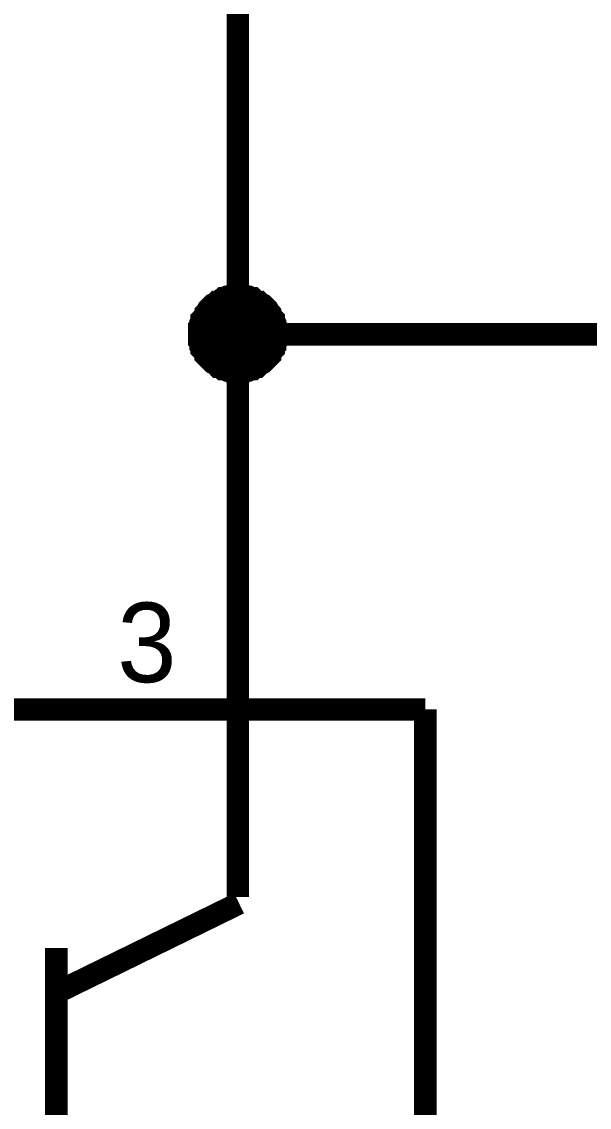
# Model space of a CAD drawing. Header units: millimetres. Extents: x 0 to 420, y 0 to 297.
# Drawn here: x 167.15 to 174.71, y 124.68 to 139.15 of the extents above; entities that cross this region are included whole.
import ezdxf

# ---------------------------------------------------------------- set-up
doc = ezdxf.new("R2010")
doc.units = ezdxf.units.MM
doc.layers.add('Sheet', color=255, linetype='Continuous')

msp = doc.modelspace()

# ---------------------------------------------------------------- linework, layer by layer
at = {"layer": 'Sheet'}
for points, const_width in [([(170.029, 139.989), (170.029, 137.488)], 0.3), ([(170.029, 137.488), (170.029, 134.988), (170.029, 132.488)], 0.3), ([(169.516, 134.988), (169.516, 135.021), (169.516, 135.038), (169.516, 135.071), (169.533, 135.087), (169.533, 135.12), (169.533, 135.137), (169.549, 135.17), (169.549, 135.187), (169.566, 135.203), (169.582, 135.236), (169.599, 135.253), (169.599, 135.269), (169.615, 135.286), (169.632, 135.319), (169.648, 135.336), (169.665, 135.352), (169.682, 135.369), (169.698, 135.385), (169.731, 135.402), (169.748, 135.418), (169.764, 135.418), (169.781, 135.435), (169.814, 135.452), (169.831, 135.468), (169.847, 135.468), (169.88, 135.485), (169.897, 135.485), (169.93, 135.485), (169.946, 135.501), (169.98, 135.501), (169.996, 135.501), (170.029, 135.501)], 0.3), ([(169.516, 134.988), (169.516, 135.021), (169.516, 135.038), (169.516, 135.071), (169.533, 135.087), (169.533, 135.12), (169.533, 135.137), (169.549, 135.17), (169.549, 135.187), (169.566, 135.203), (169.582, 135.236), (169.599, 135.253), (169.599, 135.269), (169.615, 135.286), (169.632, 135.319), (169.648, 135.336), (169.665, 135.352), (169.682, 135.369), (169.698, 135.385), (169.731, 135.402), (169.748, 135.418), (169.764, 135.418), (169.781, 135.435), (169.814, 135.452), (169.831, 135.468), (169.847, 135.468), (169.88, 135.485), (169.897, 135.485), (169.93, 135.485), (169.946, 135.501), (169.98, 135.501), (169.996, 135.501), (170.029, 135.501)], 0.3), ([(169.516, 134.988), (169.516, 135.021), (169.516, 135.038), (169.516, 135.071), (169.533, 135.087), (169.533, 135.12), (169.533, 135.137), (169.549, 135.17), (169.549, 135.187), (169.566, 135.203), (169.582, 135.236), (169.599, 135.253), (169.599, 135.269), (169.615, 135.286), (169.632, 135.319), (169.648, 135.336), (169.665, 135.352), (169.682, 135.369), (169.698, 135.385), (169.731, 135.402), (169.748, 135.418), (169.764, 135.418), (169.781, 135.435), (169.814, 135.452), (169.831, 135.468), (169.847, 135.468), (169.88, 135.485), (169.897, 135.485), (169.93, 135.485), (169.946, 135.501), (169.98, 135.501), (169.996, 135.501), (170.029, 135.501)], 0.3), ([(169.516, 134.988), (169.516, 135.021), (169.516, 135.038), (169.516, 135.071), (169.533, 135.087), (169.533, 135.12), (169.533, 135.137), (169.549, 135.17), (169.549, 135.187), (169.566, 135.203), (169.582, 135.236), (169.599, 135.253), (169.599, 135.269), (169.615, 135.286), (169.632, 135.319), (169.648, 135.336), (169.665, 135.352), (169.682, 135.369), (169.698, 135.385), (169.731, 135.402), (169.748, 135.418), (169.764, 135.418), (169.781, 135.435), (169.814, 135.452), (169.831, 135.468), (169.847, 135.468), (169.88, 135.485), (169.897, 135.485), (169.93, 135.485), (169.946, 135.501), (169.98, 135.501), (169.996, 135.501), (170.029, 135.501)], 0.3), ([(170.029, 135.501), (170.029, 135.501)], 0.3), ([(170.029, 135.501), (170.062, 135.501), (170.079, 135.501), (170.112, 135.501), (170.128, 135.485), (170.162, 135.485), (170.178, 135.485), (170.211, 135.468), (170.228, 135.468), (170.244, 135.452), (170.277, 135.435), (170.294, 135.418), (170.311, 135.418), (170.327, 135.402), (170.36, 135.385), (170.377, 135.369), (170.393, 135.352), (170.41, 135.336), (170.426, 135.319), (170.443, 135.286), (170.459, 135.269), (170.459, 135.253), (170.476, 135.236), (170.493, 135.203), (170.509, 135.187), (170.509, 135.17), (170.526, 135.137), (170.526, 135.12), (170.526, 135.087), (170.542, 135.071), (170.542, 135.038), (170.542, 135.021), (170.542, 134.988)], 0.3), ([(170.029, 135.501), (170.029, 135.501)], 0.3), ([(170.029, 135.501), (170.062, 135.501), (170.079, 135.501), (170.112, 135.501), (170.128, 135.485), (170.162, 135.485), (170.178, 135.485), (170.211, 135.468), (170.228, 135.468), (170.244, 135.452), (170.277, 135.435), (170.294, 135.418), (170.311, 135.418), (170.327, 135.402), (170.36, 135.385), (170.377, 135.369), (170.393, 135.352), (170.41, 135.336), (170.426, 135.319), (170.443, 135.286), (170.459, 135.269), (170.459, 135.253), (170.476, 135.236), (170.493, 135.203), (170.509, 135.187), (170.509, 135.17), (170.526, 135.137), (170.526, 135.12), (170.526, 135.087), (170.542, 135.071), (170.542, 135.038), (170.542, 135.021), (170.542, 134.988)], 0.3), ([(170.029, 135.501), (170.029, 135.501)], 0.3), ([(170.029, 135.501), (170.062, 135.501), (170.079, 135.501), (170.112, 135.501), (170.128, 135.485), (170.162, 135.485), (170.178, 135.485), (170.211, 135.468), (170.228, 135.468), (170.244, 135.452), (170.277, 135.435), (170.294, 135.418), (170.311, 135.418), (170.327, 135.402), (170.36, 135.385), (170.377, 135.369), (170.393, 135.352), (170.41, 135.336), (170.426, 135.319), (170.443, 135.286), (170.459, 135.269), (170.459, 135.253), (170.476, 135.236), (170.493, 135.203), (170.509, 135.187), (170.509, 135.17), (170.526, 135.137), (170.526, 135.12), (170.526, 135.087), (170.542, 135.071), (170.542, 135.038), (170.542, 135.021), (170.542, 134.988)], 0.3), ([(170.029, 135.501), (170.029, 135.501)], 0.3), ([(170.029, 135.501), (170.062, 135.501), (170.079, 135.501), (170.112, 135.501), (170.128, 135.485), (170.162, 135.485), (170.178, 135.485), (170.211, 135.468), (170.228, 135.468), (170.244, 135.452), (170.277, 135.435), (170.294, 135.418), (170.311, 135.418), (170.327, 135.402), (170.36, 135.385), (170.377, 135.369), (170.393, 135.352), (170.41, 135.336), (170.426, 135.319), (170.443, 135.286), (170.459, 135.269), (170.459, 135.253), (170.476, 135.236), (170.493, 135.203), (170.509, 135.187), (170.509, 135.17), (170.526, 135.137), (170.526, 135.12), (170.526, 135.087), (170.542, 135.071), (170.542, 135.038), (170.542, 135.021), (170.542, 134.988)], 0.3), ([(169.516, 134.988), (169.516, 135.021), (169.516, 135.038), (169.516, 135.071), (169.533, 135.087), (169.533, 135.12), (169.533, 135.137), (169.549, 135.17), (169.549, 135.187), (169.566, 135.203), (169.582, 135.236), (169.599, 135.253), (169.599, 135.269), (169.615, 135.286), (169.632, 135.319), (169.648, 135.336), (169.665, 135.352), (169.682, 135.369), (169.698, 135.385), (169.731, 135.402), (169.748, 135.418), (169.764, 135.418), (169.781, 135.435), (169.814, 135.452), (169.831, 135.468), (169.847, 135.468), (169.88, 135.485), (169.897, 135.485), (169.93, 135.485), (169.946, 135.501), (169.98, 135.501), (169.996, 135.501), (170.029, 135.501)], 0.0991), ([(169.516, 134.988), (169.516, 135.021), (169.516, 135.038), (169.516, 135.071), (169.533, 135.087), (169.533, 135.12), (169.533, 135.137), (169.549, 135.17), (169.549, 135.187), (169.566, 135.203), (169.582, 135.236), (169.599, 135.253), (169.599, 135.269), (169.615, 135.286), (169.632, 135.319), (169.648, 135.336), (169.665, 135.352), (169.682, 135.369), (169.698, 135.385), (169.731, 135.402), (169.748, 135.418), (169.764, 135.418), (169.781, 135.435), (169.814, 135.452), (169.831, 135.468), (169.847, 135.468), (169.88, 135.485), (169.897, 135.485), (169.93, 135.485), (169.946, 135.501), (169.98, 135.501), (169.996, 135.501), (170.029, 135.501)], 0.0991), ([(169.516, 134.988), (169.516, 135.021), (169.516, 135.038), (169.516, 135.071), (169.533, 135.087), (169.533, 135.12), (169.533, 135.137), (169.549, 135.17), (169.549, 135.187), (169.566, 135.203), (169.582, 135.236), (169.599, 135.253), (169.599, 135.269), (169.615, 135.286), (169.632, 135.319), (169.648, 135.336), (169.665, 135.352), (169.682, 135.369), (169.698, 135.385), (169.731, 135.402), (169.748, 135.418), (169.764, 135.418), (169.781, 135.435), (169.814, 135.452), (169.831, 135.468), (169.847, 135.468), (169.88, 135.485), (169.897, 135.485), (169.93, 135.485), (169.946, 135.501), (169.98, 135.501), (169.996, 135.501), (170.029, 135.501)], 0.0991), ([(169.516, 134.988), (169.516, 135.021), (169.516, 135.038), (169.516, 135.071), (169.533, 135.087), (169.533, 135.12), (169.533, 135.137), (169.549, 135.17), (169.549, 135.187), (169.566, 135.203), (169.582, 135.236), (169.599, 135.253), (169.599, 135.269), (169.615, 135.286), (169.632, 135.319), (169.648, 135.336), (169.665, 135.352), (169.682, 135.369), (169.698, 135.385), (169.731, 135.402), (169.748, 135.418), (169.764, 135.418), (169.781, 135.435), (169.814, 135.452), (169.831, 135.468), (169.847, 135.468), (169.88, 135.485), (169.897, 135.485), (169.93, 135.485), (169.946, 135.501), (169.98, 135.501), (169.996, 135.501), (170.029, 135.501)], 0.0991), ([(170.029, 135.501), (170.029, 135.501)], 0.0991), ([(170.029, 135.501), (170.062, 135.501), (170.079, 135.501), (170.112, 135.501), (170.128, 135.485), (170.162, 135.485), (170.178, 135.485), (170.211, 135.468), (170.228, 135.468), (170.244, 135.452), (170.277, 135.435), (170.294, 135.418), (170.311, 135.418), (170.327, 135.402), (170.36, 135.385), (170.377, 135.369), (170.393, 135.352), (170.41, 135.336), (170.426, 135.319), (170.443, 135.286), (170.459, 135.269), (170.459, 135.253), (170.476, 135.236), (170.493, 135.203), (170.509, 135.187), (170.509, 135.17), (170.526, 135.137), (170.526, 135.12), (170.526, 135.087), (170.542, 135.071), (170.542, 135.038), (170.542, 135.021), (170.542, 134.988)], 0.0991), ([(170.029, 135.501), (170.029, 135.501)], 0.0991), ([(170.029, 135.501), (170.062, 135.501), (170.079, 135.501), (170.112, 135.501), (170.128, 135.485), (170.162, 135.485), (170.178, 135.485), (170.211, 135.468), (170.228, 135.468), (170.244, 135.452), (170.277, 135.435), (170.294, 135.418), (170.311, 135.418), (170.327, 135.402), (170.36, 135.385), (170.377, 135.369), (170.393, 135.352), (170.41, 135.336), (170.426, 135.319), (170.443, 135.286), (170.459, 135.269), (170.459, 135.253), (170.476, 135.236), (170.493, 135.203), (170.509, 135.187), (170.509, 135.17), (170.526, 135.137), (170.526, 135.12), (170.526, 135.087), (170.542, 135.071), (170.542, 135.038), (170.542, 135.021), (170.542, 134.988)], 0.0991), ([(170.029, 135.501), (170.029, 135.501)], 0.0991), ([(170.029, 135.501), (170.062, 135.501), (170.079, 135.501), (170.112, 135.501), (170.128, 135.485), (170.162, 135.485), (170.178, 135.485), (170.211, 135.468), (170.228, 135.468), (170.244, 135.452), (170.277, 135.435), (170.294, 135.418), (170.311, 135.418), (170.327, 135.402), (170.36, 135.385), (170.377, 135.369), (170.393, 135.352), (170.41, 135.336), (170.426, 135.319), (170.443, 135.286), (170.459, 135.269), (170.459, 135.253), (170.476, 135.236), (170.493, 135.203), (170.509, 135.187), (170.509, 135.17), (170.526, 135.137), (170.526, 135.12), (170.526, 135.087), (170.542, 135.071), (170.542, 135.038), (170.542, 135.021), (170.542, 134.988)], 0.0991), ([(170.029, 135.501), (170.029, 135.501)], 0.0991), ([(170.029, 135.501), (170.062, 135.501), (170.079, 135.501), (170.112, 135.501), (170.128, 135.485), (170.162, 135.485), (170.178, 135.485), (170.211, 135.468), (170.228, 135.468), (170.244, 135.452), (170.277, 135.435), (170.294, 135.418), (170.311, 135.418), (170.327, 135.402), (170.36, 135.385), (170.377, 135.369), (170.393, 135.352), (170.41, 135.336), (170.426, 135.319), (170.443, 135.286), (170.459, 135.269), (170.459, 135.253), (170.476, 135.236), (170.493, 135.203), (170.509, 135.187), (170.509, 135.17), (170.526, 135.137), (170.526, 135.12), (170.526, 135.087), (170.542, 135.071), (170.542, 135.038), (170.542, 135.021), (170.542, 134.988)], 0.0991), ([(170.029, 134.491), (169.996, 134.491), (169.98, 134.491), (169.946, 134.491), (169.93, 134.508), (169.897, 134.508), (169.88, 134.508), (169.847, 134.524), (169.831, 134.524), (169.814, 134.541), (169.781, 134.557), (169.764, 134.557), (169.748, 134.574), (169.731, 134.591), (169.698, 134.607), (169.682, 134.624), (169.665, 134.64), (169.648, 134.657), (169.632, 134.673), (169.615, 134.69), (169.599, 134.706), (169.599, 134.723), (169.582, 134.756), (169.566, 134.773), (169.549, 134.789), (169.549, 134.822), (169.533, 134.839), (169.533, 134.855), (169.533, 134.889), (169.516, 134.905), (169.516, 134.938), (169.516, 134.955), (169.516, 134.988)], 0.3), ([(169.516, 134.988), (169.516, 134.988)], 0.3), ([(170.029, 134.491), (169.996, 134.491), (169.98, 134.491), (169.946, 134.491), (169.93, 134.508), (169.897, 134.508), (169.88, 134.508), (169.847, 134.524), (169.831, 134.524), (169.814, 134.541), (169.781, 134.557), (169.764, 134.557), (169.748, 134.574), (169.731, 134.591), (169.698, 134.607), (169.682, 134.624), (169.665, 134.64), (169.648, 134.657), (169.632, 134.673), (169.615, 134.69), (169.599, 134.706), (169.599, 134.723), (169.582, 134.756), (169.566, 134.773), (169.549, 134.789), (169.549, 134.822), (169.533, 134.839), (169.533, 134.855), (169.533, 134.889), (169.516, 134.905), (169.516, 134.938), (169.516, 134.955), (169.516, 134.988)], 0.3), ([(169.516, 134.988), (169.516, 134.988)], 0.3), ([(170.029, 134.491), (169.996, 134.491), (169.98, 134.491), (169.946, 134.491), (169.93, 134.508), (169.897, 134.508), (169.88, 134.508), (169.847, 134.524), (169.831, 134.524), (169.814, 134.541), (169.781, 134.557), (169.764, 134.557), (169.748, 134.574), (169.731, 134.591), (169.698, 134.607), (169.682, 134.624), (169.665, 134.64), (169.648, 134.657), (169.632, 134.673), (169.615, 134.69), (169.599, 134.706), (169.599, 134.723), (169.582, 134.756), (169.566, 134.773), (169.549, 134.789), (169.549, 134.822), (169.533, 134.839), (169.533, 134.855), (169.533, 134.889), (169.516, 134.905), (169.516, 134.938), (169.516, 134.955), (169.516, 134.988)], 0.3), ([(169.516, 134.988), (169.516, 134.988)], 0.3), ([(170.029, 134.491), (169.996, 134.491), (169.98, 134.491), (169.946, 134.491), (169.93, 134.508), (169.897, 134.508), (169.88, 134.508), (169.847, 134.524), (169.831, 134.524), (169.814, 134.541), (169.781, 134.557), (169.764, 134.557), (169.748, 134.574), (169.731, 134.591), (169.698, 134.607), (169.682, 134.624), (169.665, 134.64), (169.648, 134.657), (169.632, 134.673), (169.615, 134.69), (169.599, 134.706), (169.599, 134.723), (169.582, 134.756), (169.566, 134.773), (169.549, 134.789), (169.549, 134.822), (169.533, 134.839), (169.533, 134.855), (169.533, 134.889), (169.516, 134.905), (169.516, 134.938), (169.516, 134.955), (169.516, 134.988)], 0.3), ([(169.516, 134.988), (169.516, 134.988)], 0.3), ([(170.029, 134.491), (169.996, 134.491), (169.98, 134.491), (169.946, 134.491), (169.93, 134.508), (169.897, 134.508), (169.88, 134.508), (169.847, 134.524), (169.831, 134.524), (169.814, 134.541), (169.781, 134.557), (169.764, 134.557), (169.748, 134.574), (169.731, 134.591), (169.698, 134.607), (169.682, 134.624), (169.665, 134.64), (169.648, 134.657), (169.632, 134.673), (169.615, 134.69), (169.599, 134.706), (169.599, 134.723), (169.582, 134.756), (169.566, 134.773), (169.549, 134.789), (169.549, 134.822), (169.533, 134.839), (169.533, 134.855), (169.533, 134.889), (169.516, 134.905), (169.516, 134.938), (169.516, 134.955), (169.516, 134.988)], 0.0991), ([(169.516, 134.988), (169.516, 134.988)], 0.0991), ([(170.029, 134.491), (169.996, 134.491), (169.98, 134.491), (169.946, 134.491), (169.93, 134.508), (169.897, 134.508), (169.88, 134.508), (169.847, 134.524), (169.831, 134.524), (169.814, 134.541), (169.781, 134.557), (169.764, 134.557), (169.748, 134.574), (169.731, 134.591), (169.698, 134.607), (169.682, 134.624), (169.665, 134.64), (169.648, 134.657), (169.632, 134.673), (169.615, 134.69), (169.599, 134.706), (169.599, 134.723), (169.582, 134.756), (169.566, 134.773), (169.549, 134.789), (169.549, 134.822), (169.533, 134.839), (169.533, 134.855), (169.533, 134.889), (169.516, 134.905), (169.516, 134.938), (169.516, 134.955), (169.516, 134.988)], 0.0991), ([(169.516, 134.988), (169.516, 134.988)], 0.0991), ([(170.029, 134.491), (169.996, 134.491), (169.98, 134.491), (169.946, 134.491), (169.93, 134.508), (169.897, 134.508), (169.88, 134.508), (169.847, 134.524), (169.831, 134.524), (169.814, 134.541), (169.781, 134.557), (169.764, 134.557), (169.748, 134.574), (169.731, 134.591), (169.698, 134.607), (169.682, 134.624), (169.665, 134.64), (169.648, 134.657), (169.632, 134.673), (169.615, 134.69), (169.599, 134.706), (169.599, 134.723), (169.582, 134.756), (169.566, 134.773), (169.549, 134.789), (169.549, 134.822), (169.533, 134.839), (169.533, 134.855), (169.533, 134.889), (169.516, 134.905), (169.516, 134.938), (169.516, 134.955), (169.516, 134.988)], 0.0991), ([(169.516, 134.988), (169.516, 134.988)], 0.0991), ([(170.029, 134.491), (169.996, 134.491), (169.98, 134.491), (169.946, 134.491), (169.93, 134.508), (169.897, 134.508), (169.88, 134.508), (169.847, 134.524), (169.831, 134.524), (169.814, 134.541), (169.781, 134.557), (169.764, 134.557), (169.748, 134.574), (169.731, 134.591), (169.698, 134.607), (169.682, 134.624), (169.665, 134.64), (169.648, 134.657), (169.632, 134.673), (169.615, 134.69), (169.599, 134.706), (169.599, 134.723), (169.582, 134.756), (169.566, 134.773), (169.549, 134.789), (169.549, 134.822), (169.533, 134.839), (169.533, 134.855), (169.533, 134.889), (169.516, 134.905), (169.516, 134.938), (169.516, 134.955), (169.516, 134.988)], 0.0991), ([(169.516, 134.988), (169.516, 134.988)], 0.0991), ([(180.026, 128.745), (180.026, 134.988), (170.029, 134.988)], 0.3), ([(170.542, 134.988), (170.542, 134.955), (170.542, 134.938), (170.542, 134.905), (170.526, 134.889), (170.526, 134.855), (170.526, 134.839), (170.509, 134.822), (170.509, 134.789), (170.493, 134.773), (170.476, 134.756), (170.459, 134.723), (170.459, 134.706), (170.443, 134.69), (170.426, 134.673), (170.41, 134.657), (170.393, 134.64), (170.377, 134.624), (170.36, 134.607), (170.327, 134.591), (170.311, 134.574), (170.294, 134.557), (170.277, 134.557), (170.244, 134.541), (170.228, 134.524), (170.211, 134.524), (170.178, 134.508), (170.162, 134.508), (170.128, 134.508), (170.112, 134.491), (170.079, 134.491), (170.062, 134.491), (170.029, 134.491)], 0.3), ([(170.542, 134.988), (170.542, 134.955), (170.542, 134.938), (170.542, 134.905), (170.526, 134.889), (170.526, 134.855), (170.526, 134.839), (170.509, 134.822), (170.509, 134.789), (170.493, 134.773), (170.476, 134.756), (170.459, 134.723), (170.459, 134.706), (170.443, 134.69), (170.426, 134.673), (170.41, 134.657), (170.393, 134.64), (170.377, 134.624), (170.36, 134.607), (170.327, 134.591), (170.311, 134.574), (170.294, 134.557), (170.277, 134.557), (170.244, 134.541), (170.228, 134.524), (170.211, 134.524), (170.178, 134.508), (170.162, 134.508), (170.128, 134.508), (170.112, 134.491), (170.079, 134.491), (170.062, 134.491), (170.029, 134.491)], 0.3), ([(170.542, 134.988), (170.542, 134.955), (170.542, 134.938), (170.542, 134.905), (170.526, 134.889), (170.526, 134.855), (170.526, 134.839), (170.509, 134.822), (170.509, 134.789), (170.493, 134.773), (170.476, 134.756), (170.459, 134.723), (170.459, 134.706), (170.443, 134.69), (170.426, 134.673), (170.41, 134.657), (170.393, 134.64), (170.377, 134.624), (170.36, 134.607), (170.327, 134.591), (170.311, 134.574), (170.294, 134.557), (170.277, 134.557), (170.244, 134.541), (170.228, 134.524), (170.211, 134.524), (170.178, 134.508), (170.162, 134.508), (170.128, 134.508), (170.112, 134.491), (170.079, 134.491), (170.062, 134.491), (170.029, 134.491)], 0.3), ([(170.542, 134.988), (170.542, 134.955), (170.542, 134.938), (170.542, 134.905), (170.526, 134.889), (170.526, 134.855), (170.526, 134.839), (170.509, 134.822), (170.509, 134.789), (170.493, 134.773), (170.476, 134.756), (170.459, 134.723), (170.459, 134.706), (170.443, 134.69), (170.426, 134.673), (170.41, 134.657), (170.393, 134.64), (170.377, 134.624), (170.36, 134.607), (170.327, 134.591), (170.311, 134.574), (170.294, 134.557), (170.277, 134.557), (170.244, 134.541), (170.228, 134.524), (170.211, 134.524), (170.178, 134.508), (170.162, 134.508), (170.128, 134.508), (170.112, 134.491), (170.079, 134.491), (170.062, 134.491), (170.029, 134.491)], 0.3), ([(170.542, 134.988), (170.542, 134.955), (170.542, 134.938), (170.542, 134.905), (170.526, 134.889), (170.526, 134.855), (170.526, 134.839), (170.509, 134.822), (170.509, 134.789), (170.493, 134.773), (170.476, 134.756), (170.459, 134.723), (170.459, 134.706), (170.443, 134.69), (170.426, 134.673), (170.41, 134.657), (170.393, 134.64), (170.377, 134.624), (170.36, 134.607), (170.327, 134.591), (170.311, 134.574), (170.294, 134.557), (170.277, 134.557), (170.244, 134.541), (170.228, 134.524), (170.211, 134.524), (170.178, 134.508), (170.162, 134.508), (170.128, 134.508), (170.112, 134.491), (170.079, 134.491), (170.062, 134.491), (170.029, 134.491)], 0.0991), ([(170.542, 134.988), (170.542, 134.955), (170.542, 134.938), (170.542, 134.905), (170.526, 134.889), (170.526, 134.855), (170.526, 134.839), (170.509, 134.822), (170.509, 134.789), (170.493, 134.773), (170.476, 134.756), (170.459, 134.723), (170.459, 134.706), (170.443, 134.69), (170.426, 134.673), (170.41, 134.657), (170.393, 134.64), (170.377, 134.624), (170.36, 134.607), (170.327, 134.591), (170.311, 134.574), (170.294, 134.557), (170.277, 134.557), (170.244, 134.541), (170.228, 134.524), (170.211, 134.524), (170.178, 134.508), (170.162, 134.508), (170.128, 134.508), (170.112, 134.491), (170.079, 134.491), (170.062, 134.491), (170.029, 134.491)], 0.0991), ([(170.542, 134.988), (170.542, 134.955), (170.542, 134.938), (170.542, 134.905), (170.526, 134.889), (170.526, 134.855), (170.526, 134.839), (170.509, 134.822), (170.509, 134.789), (170.493, 134.773), (170.476, 134.756), (170.459, 134.723), (170.459, 134.706), (170.443, 134.69), (170.426, 134.673), (170.41, 134.657), (170.393, 134.64), (170.377, 134.624), (170.36, 134.607), (170.327, 134.591), (170.311, 134.574), (170.294, 134.557), (170.277, 134.557), (170.244, 134.541), (170.228, 134.524), (170.211, 134.524), (170.178, 134.508), (170.162, 134.508), (170.128, 134.508), (170.112, 134.491), (170.079, 134.491), (170.062, 134.491), (170.029, 134.491)], 0.0991), ([(170.542, 134.988), (170.542, 134.955), (170.542, 134.938), (170.542, 134.905), (170.526, 134.889), (170.526, 134.855), (170.526, 134.839), (170.509, 134.822), (170.509, 134.789), (170.493, 134.773), (170.476, 134.756), (170.459, 134.723), (170.459, 134.706), (170.443, 134.69), (170.426, 134.673), (170.41, 134.657), (170.393, 134.64), (170.377, 134.624), (170.36, 134.607), (170.327, 134.591), (170.311, 134.574), (170.294, 134.557), (170.277, 134.557), (170.244, 134.541), (170.228, 134.524), (170.211, 134.524), (170.178, 134.508), (170.162, 134.508), (170.128, 134.508), (170.112, 134.491), (170.079, 134.491), (170.062, 134.491), (170.029, 134.491)], 0.0991), ([(170.542, 134.988), (170.542, 134.988), (170.542, 134.988), (170.542, 134.988), (170.542, 134.988), (170.542, 134.988), (170.542, 134.988), (170.542, 134.988), (170.542, 134.988), (170.542, 134.988), (170.542, 134.988), (170.542, 134.988), (170.542, 134.988), (170.542, 134.988), (170.542, 134.988), (170.542, 134.988), (170.542, 134.988), (170.542, 134.988), (170.542, 134.988), (170.542, 134.988), (170.542, 134.988), (170.542, 134.988), (170.542, 134.988), (170.542, 134.988), (170.542, 134.988), (170.542, 134.988), (170.542, 134.988), (170.542, 134.988), (170.542, 134.988), (170.542, 134.988), (170.542, 134.988), (170.542, 134.988), (170.542, 134.988)], 0.3), ([(170.542, 134.988), (170.542, 134.988)], 0.3), ([(170.542, 134.988), (170.542, 134.988), (170.542, 134.988), (170.542, 134.988), (170.542, 134.988), (170.542, 134.988), (170.542, 134.988), (170.542, 134.988), (170.542, 134.988), (170.542, 134.988), (170.542, 134.988), (170.542, 134.988), (170.542, 134.988), (170.542, 134.988), (170.542, 134.988), (170.542, 134.988), (170.542, 134.988), (170.542, 134.988), (170.542, 134.988), (170.542, 134.988), (170.542, 134.988), (170.542, 134.988), (170.542, 134.988), (170.542, 134.988), (170.542, 134.988), (170.542, 134.988), (170.542, 134.988), (170.542, 134.988), (170.542, 134.988), (170.542, 134.988), (170.542, 134.988), (170.542, 134.988), (170.542, 134.988)], 0.3), ([(170.542, 134.988), (170.542, 134.988)], 0.3), ([(170.542, 134.988), (170.542, 134.988), (170.542, 134.988), (170.542, 134.988), (170.542, 134.988), (170.542, 134.988), (170.542, 134.988), (170.542, 134.988), (170.542, 134.988), (170.542, 134.988), (170.542, 134.988), (170.542, 134.988), (170.542, 134.988), (170.542, 134.988), (170.542, 134.988), (170.542, 134.988), (170.542, 134.988), (170.542, 134.988), (170.542, 134.988), (170.542, 134.988), (170.542, 134.988), (170.542, 134.988), (170.542, 134.988), (170.542, 134.988), (170.542, 134.988), (170.542, 134.988), (170.542, 134.988), (170.542, 134.988), (170.542, 134.988), (170.542, 134.988), (170.542, 134.988), (170.542, 134.988), (170.542, 134.988)], 0.3), ([(170.542, 134.988), (170.542, 134.988)], 0.3), ([(170.542, 134.988), (170.542, 134.988), (170.542, 134.988), (170.542, 134.988), (170.542, 134.988), (170.542, 134.988), (170.542, 134.988), (170.542, 134.988), (170.542, 134.988), (170.542, 134.988), (170.542, 134.988), (170.542, 134.988), (170.542, 134.988), (170.542, 134.988), (170.542, 134.988), (170.542, 134.988), (170.542, 134.988), (170.542, 134.988), (170.542, 134.988), (170.542, 134.988), (170.542, 134.988), (170.542, 134.988), (170.542, 134.988), (170.542, 134.988), (170.542, 134.988), (170.542, 134.988), (170.542, 134.988), (170.542, 134.988), (170.542, 134.988), (170.542, 134.988), (170.542, 134.988), (170.542, 134.988), (170.542, 134.988)], 0.3), ([(170.542, 134.988), (170.542, 134.988)], 0.3), ([(170.542, 134.988), (170.542, 134.988), (170.542, 134.988), (170.542, 134.988), (170.542, 134.988), (170.542, 134.988), (170.542, 134.988), (170.542, 134.988), (170.542, 134.988), (170.542, 134.988), (170.542, 134.988), (170.542, 134.988), (170.542, 134.988), (170.542, 134.988), (170.542, 134.988), (170.542, 134.988), (170.542, 134.988), (170.542, 134.988), (170.542, 134.988), (170.542, 134.988), (170.542, 134.988), (170.542, 134.988), (170.542, 134.988), (170.542, 134.988), (170.542, 134.988), (170.542, 134.988), (170.542, 134.988), (170.542, 134.988), (170.542, 134.988), (170.542, 134.988), (170.542, 134.988), (170.542, 134.988), (170.542, 134.988)], 0.0991), ([(170.542, 134.988), (170.542, 134.988)], 0.0991), ([(170.542, 134.988), (170.542, 134.988), (170.542, 134.988), (170.542, 134.988), (170.542, 134.988), (170.542, 134.988), (170.542, 134.988), (170.542, 134.988), (170.542, 134.988), (170.542, 134.988), (170.542, 134.988), (170.542, 134.988), (170.542, 134.988), (170.542, 134.988), (170.542, 134.988), (170.542, 134.988), (170.542, 134.988), (170.542, 134.988), (170.542, 134.988), (170.542, 134.988), (170.542, 134.988), (170.542, 134.988), (170.542, 134.988), (170.542, 134.988), (170.542, 134.988), (170.542, 134.988), (170.542, 134.988), (170.542, 134.988), (170.542, 134.988), (170.542, 134.988), (170.542, 134.988), (170.542, 134.988), (170.542, 134.988)], 0.0991), ([(170.542, 134.988), (170.542, 134.988)], 0.0991), ([(170.542, 134.988), (170.542, 134.988), (170.542, 134.988), (170.542, 134.988), (170.542, 134.988), (170.542, 134.988), (170.542, 134.988), (170.542, 134.988), (170.542, 134.988), (170.542, 134.988), (170.542, 134.988), (170.542, 134.988), (170.542, 134.988), (170.542, 134.988), (170.542, 134.988), (170.542, 134.988), (170.542, 134.988), (170.542, 134.988), (170.542, 134.988), (170.542, 134.988), (170.542, 134.988), (170.542, 134.988), (170.542, 134.988), (170.542, 134.988), (170.542, 134.988), (170.542, 134.988), (170.542, 134.988), (170.542, 134.988), (170.542, 134.988), (170.542, 134.988), (170.542, 134.988), (170.542, 134.988), (170.542, 134.988)], 0.0991), ([(170.542, 134.988), (170.542, 134.988)], 0.0991), ([(170.542, 134.988), (170.542, 134.988), (170.542, 134.988), (170.542, 134.988), (170.542, 134.988), (170.542, 134.988), (170.542, 134.988), (170.542, 134.988), (170.542, 134.988), (170.542, 134.988), (170.542, 134.988), (170.542, 134.988), (170.542, 134.988), (170.542, 134.988), (170.542, 134.988), (170.542, 134.988), (170.542, 134.988), (170.542, 134.988), (170.542, 134.988), (170.542, 134.988), (170.542, 134.988), (170.542, 134.988), (170.542, 134.988), (170.542, 134.988), (170.542, 134.988), (170.542, 134.988), (170.542, 134.988), (170.542, 134.988), (170.542, 134.988), (170.542, 134.988), (170.542, 134.988), (170.542, 134.988), (170.542, 134.988)], 0.0991), ([(170.542, 134.988), (170.542, 134.988)], 0.0991), ([(170.029, 127.487), (170.029, 132.488)], 0.3), ([(153.776, 129.987), (172.528, 129.987)], 0.3), ([(172.528, 129.987), (172.528, 119.986)], 0.3), ([(170.046, 127.404), (167.613, 126.212)], 0.3), ([(167.613, 126.808), (167.613, 123.066)], 0.3)]:
    msp.add_lwpolyline(points, dxfattribs=dict(at, const_width=const_width))
at = {"layer": 'Sheet', "const_width": 0.508}
msp.add_lwpolyline([(169.746, 135, 1), (170.254, 135, 1)], format="xyb", close=True, dxfattribs=at)

# ---------------------------------------------------------------- texts
at = {"layer": 'Sheet'}
msp.add_text('3', height=1.06, dxfattribs=at).set_placement((168.424, 130.351))

doc.saveas('drawing.dxf')
